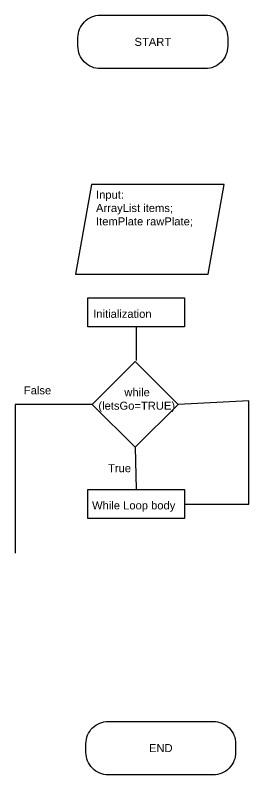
# Model space of a CAD drawing. Extents: x 513 to 1581, y 69 to 861.
# Drawn here: x 1507.6 to 1580.6, y 587.8 to 825 of the extents above; entities that cross this region are included whole.
import ezdxf

# ---------------------------------------------------------------- set-up
doc = ezdxf.new("R2010")
doc.units = 0
doc.header["$MEASUREMENT"] = 0
doc.layers.get('0').update_dxf_attribs({"linetype": 'CONTINUOUS'})
doc.styles.get("Standard").update_dxf_attribs({"font": 'arial.ttf'})

# ---------------------------------------------------------------- blocks, each defined once
blk = doc.blocks.new('*U2')
for s, p in [('while', (961.54, 706)), ('(letsGo=TRUE)', (953.43, 701.79))]:
    blk.add_text(s, height=2.5).set_placement(p)

msp = doc.modelspace()

# ---------------------------------------------------------------- linework, layer by layer
for p, q in [((1545.37, 727.62), (1545.37, 717.14)), ((1545.1, 716.87), (1531.69, 703.46)), ((1545.1, 716.87), (1558.51, 703.46)), ((1580.61, 704.6), (1558.51, 703.46)), ((1580.61, 672.32), (1580.61, 704.6)), ((1531.69, 703.46), (1507.6, 703.46)), ((1507.6, 703.46), (1507.6, 656.95)), ((1545.1, 690.05), (1531.69, 703.46)), ((1545.1, 690.05), (1558.51, 703.46)), ((1558.51, 703.46), (1558.51, 703.46)), ((1545.1, 690.05), (1545.37, 676.85)), ((1560.49, 672.32), (1580.61, 672.32))]:
    msp.add_line(p, q)
for points in [[(1534.21, 824.96), (1567, 824.96, -0.414214), (1574, 817.96), (1574, 815.27, -0.414214), (1567, 808.27), (1534.21, 808.27, -0.414214), (1527.21, 815.27), (1527.21, 817.96, -0.414214)], [(1536.7, 604.48), (1569.49, 604.48, -0.414214), (1576.49, 597.48), (1576.49, 594.8, -0.414214), (1569.49, 587.8), (1536.7, 587.8, -0.414214), (1529.7, 594.8), (1529.7, 597.48, -0.414214)]]:
    msp.add_lwpolyline(points, format="xyb", close=True)
for points in [[(1526.44, 744.09), (1567.9, 744.09), (1572.9, 772.15), (1531.44, 772.15)], [(1530.25, 736.67), (1560.49, 736.67), (1560.49, 727.62), (1530.25, 727.62)], [(1530.25, 676.85), (1560.49, 676.85), (1560.49, 667.8), (1530.25, 667.8)]]:
    msp.add_lwpolyline(points, close=True)

# ---------------------------------------------------------------- block references
msp.add_blockref('*U2', (580.17, 0))

# ---------------------------------------------------------------- texts
for s, p in [('Initialization', (1531.98, 730.48)), ('False', (1510.31, 706.59)), ('True', (1536.62, 682.28)), ('While Loop body', (1531.63, 670.66))]:
    msp.add_text(s, height=2.5).set_placement(p)
at = {"char_height": 2.5}
for s, width, insert, attachment_point in [('START', 25.9788, (1550.61, 816.62), 5), ('Input:\\PArrayList items;\\PItemPlate rawPlate;', 41.2829, (1532.86, 770.18), 1), ('END', 25.9788, (1553.1, 596.14), 5)]:
    msp.add_mtext_dynamic_manual_height_columns(s, width=width, gutter_width=3823.97, heights=[0], dxfattribs=dict(at, insert=insert, attachment_point=attachment_point))

doc.saveas('drawing.dxf')
